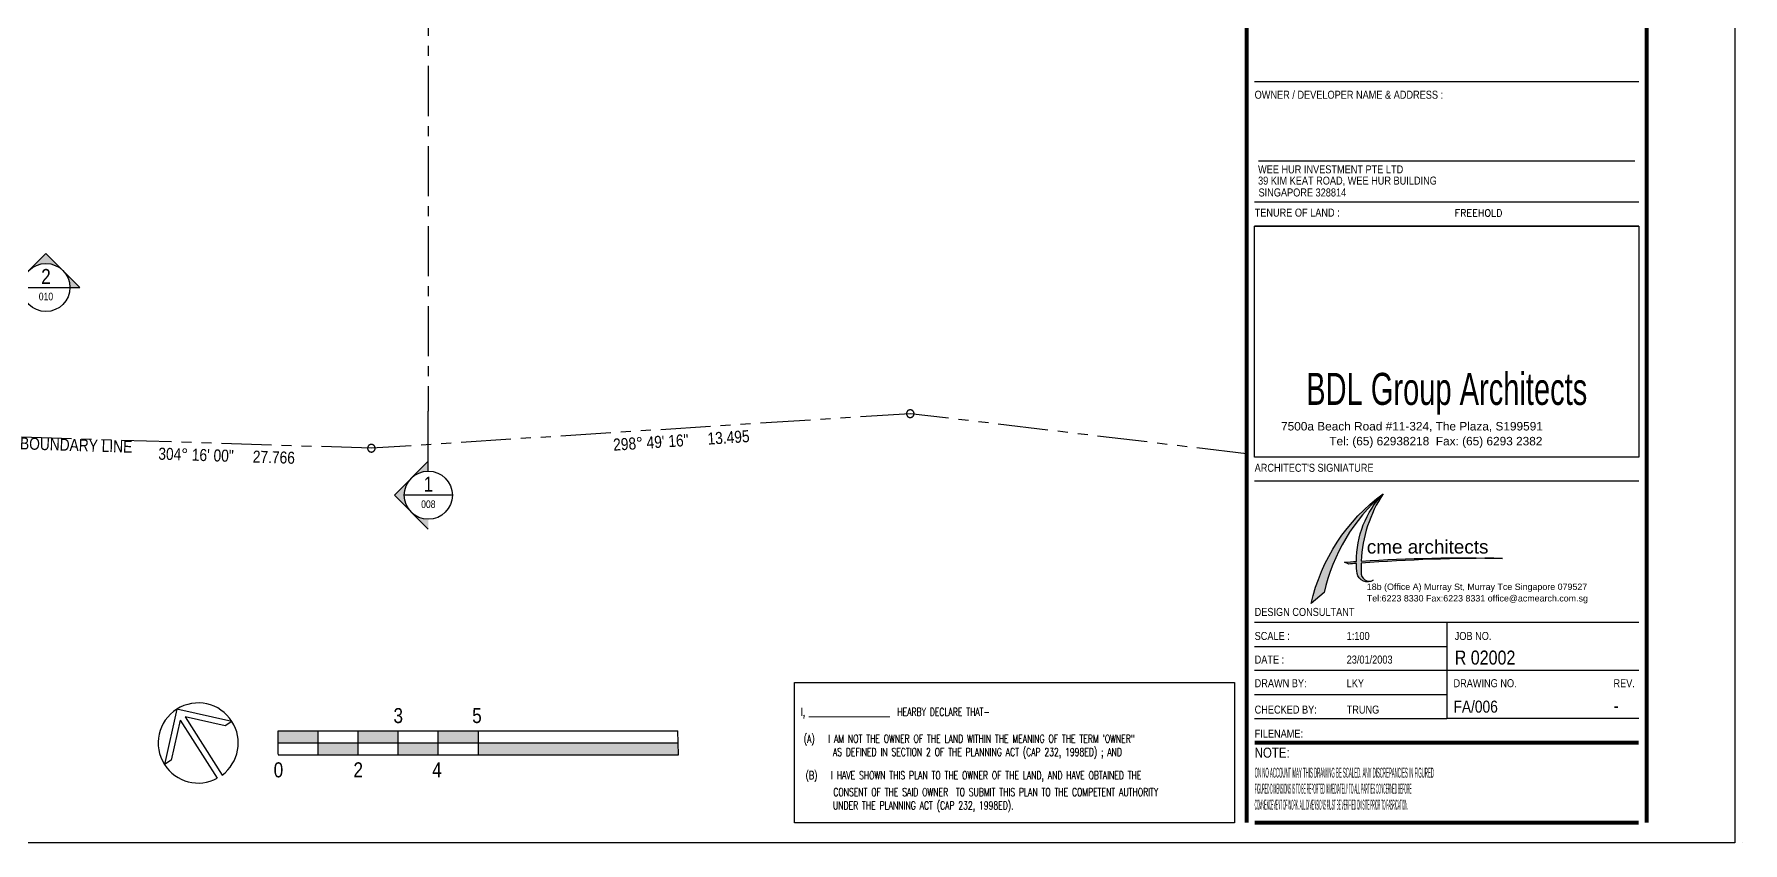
# Model space of a CAD drawing. Extents: x -202 to 81900, y 0 to 57000.
# Drawn here: x 39200 to 81900, y 0 to 20191 of the extents above; entities that cross this region are included whole.
import ezdxf
from ezdxf.enums import TextEntityAlignment as Align

# ---------------------------------------------------------------- set-up
doc = ezdxf.new("R2010")
doc.units = 0
doc.header["$LTSCALE"] = 1000
doc.header["$MEASUREMENT"] = 0
for name, pattern in [('CENTER', [2, 1.25, -0.25, 0.25, -0.25]), ('HIDDEN', [0.375, 0.25, -0.125]), ('PHANTOM', [2.5, 1.25, -0.25, 0.25, -0.25, 0.25, -0.25])]:
    doc.linetypes.add(name, pattern=pattern)
doc.layers.get('0').update_dxf_attribs({"linetype": 'CONTINUOUS'})
doc.layers.get('DEFPOINTS').update_dxf_attribs({"color": 8, "linetype": 'CONTINUOUS'})
for name, color, linetype in [('A-_ANOTENDO_E-', 7, 'CONTINUOUS'), ('A-_ANOTSYBL_E-', 7, 'CONTINUOUS'), ('A-_ANOTTBLK_E-', 7, 'CONTINUOUS'), ('A-_DOOR----_E-', 7, 'CONTINUOUS'), ('A-_ROOF----_E-', 5, 'CONTINUOUS'), ('A-_SITEBNRY_E-', 1, 'PHANTOM'), ('A-_SITENRTH_E-', 7, 'CONTINUOUS')]:
    doc.layers.add(name, color=color, linetype=linetype)
doc.styles.add('ARIAL', font='ARIAL.TTF')
doc.styles.add('ARIAL-NARROW', font='ARIALN.TTF')
doc.styles.add('ROMANS', font='romans.shx', dxfattribs={"width": 0.65, "height": 250})

# ---------------------------------------------------------------- blocks, each defined once
blk = doc.blocks.new('SHA10001')
at = {"layer": 'A-_ANOTTBLK_E-'}
h = blk.add_hatch(color=30, dxfattribs=at)
h.paths.add_polyline_path([(729.11, 87.17, 0.19147), (722.42, 70.27, 0.001861), (719.46, 70.06), (720.51, 69.6, -0.001087), (722.43, 69.75, 0.025176), (722.61, 67.28, 0.518936), (726.63, 65.54, -0.571803), (723.61, 67.59, -0.016842), (723.61, 69.84, -0.019956), (758.95, 71.03, 0.022171), (723.63, 70.35, -0.134981)])
h.paths.add_polyline_path([(729.11, 87.17, 0.179436), (711.1, 59.73), (714.34, 62.49, -0.157723)])
at = {"layer": 'A-_ANOTTBLK_E-', "color": 8}
for p, q in [((793, 190), (697, 190)), ((793, 160), (697, 160)), ((793, 154), (697, 154)), ((793, 90.29), (697, 90.29)), ((745, 55), (697, 55)), ((745, 55), (745, 31)), ((793, 55), (745, 55)), ((697, 49), (745, 49)), ((745, 43), (697, 43)), ((793, 43), (745, 43)), ((697, 37), (745, 37)), ((697, 31), (745, 31)), ((793, 31), (745, 31))]:
    blk.add_line(p, q, dxfattribs=at)
at = {"layer": 'A-_ANOTTBLK_E-', "color": 8, "linetype": 'HIDDEN'}
blk.add_line((698, 170.3), (792, 170.3), dxfattribs=at)
at = {"layer": 'A-_ANOTTBLK_E-', "color": 252, "const_width": 1}
for points in [[(695, 5), (695, 555)], [(795, 5), (795, 555)], [(697, 25), (793, 25)], [(697, 5), (793, 5)]]:
    blk.add_lwpolyline(points, dxfattribs=at)
at = {"layer": 'A-_ANOTTBLK_E-'}
blk.add_lwpolyline([(697, 154), (793, 154), (793, 96.29), (697, 96.29)], close=True, dxfattribs=at)
at = {"layer": 'A-_ANOTTBLK_E-', "color": 30}
blk.add_lwpolyline([(720.51, 69.6), (719.46, 70.06, -0.001861), (722.42, 70.27, -0.19147), (729.11, 87.17, 0.157723), (714.34, 62.49), (711.1, 59.73, -0.179436), (729.11, 87.17), (729.11, 87.17, 0.134981), (723.63, 70.35, -0.022171), (758.95, 71.03, 0.019956), (723.61, 69.84, 0.016842), (723.61, 67.59, 0.571803), (726.63, 65.54, -0.518936), (722.61, 67.28, -0.025176), (722.43, 69.75, 0.001087)], format="xyb", close=True, dxfattribs=at)
at = {"layer": 'DEFPOINTS'}
blk.add_lwpolyline([(0, 0), (0, 570), (817, 570), (817, 0)], close=True, dxfattribs=at)
at = {"layer": 'A-_ANOTTBLK_E-', "color": 8, "style": 'ARIAL-NARROW'}
for s, height, p in [('OWNER / DEVELOPER NAME & ADDRESS :', 2, (697, 185.8)), ('TENURE OF LAND :', 2, (697, 156.36)), ('NOTE:', 2.5, (697, 21.26))]:
    blk.add_text(s, height=height, dxfattribs=at).set_placement(p)
at = {"layer": 'A-_ANOTTBLK_E-', "color": 7, "style": 'ARIAL'}
for s, p in [('7500a Beach Road #11-324, The Plaza, S199591', (736.31, 103.88)), ('Tel: (65) 62938218  Fax: (65) 6293 2382', (742.28, 100.04))]:
    blk.add_text(s, height=2.1165, dxfattribs=at).set_placement(p, align=Align.MIDDLE)
at = {"layer": 'A-_ANOTTBLK_E-', "color": 8, "ltscale": 0.3, "style": 'ARIAL-NARROW'}
for s, p in [("ARCHITECT'S SIGNIATURE", (697, 92.65)), ('DESIGN CONSULTANT', (697, 56.65)), ('SCALE :', (697, 50.65)), ('JOB NO.', (747, 50.65)), ('DATE :', (697, 44.75)), ('DRAWN BY:', (697, 38.85)), ('DRAWING NO.', (746.69, 38.85)), ('REV. ', (786.67, 38.85)), ('CHECKED BY:', (697, 32.26)), ('FILENAME:', (697, 26.26))]:
    blk.add_text(s, height=2, dxfattribs=at).set_placement(p)
at = {"layer": 'A-_ANOTTBLK_E-', "style": 'ARIAL'}
for s, height, p in [('cme architects', 3.375, (725.03, 72.23)), ('18b (Office A) Murray St, Murray Tce Singapore 079527', 1.5874, (725.03, 63.14)), ('Tel:6223 8330 Fax:6223 8331 office@acmearch.com.sg', 1.5874, (725.03, 60.26))]:
    blk.add_text(s, height=height, dxfattribs=at).set_placement(p)
at = {"layer": 'A-_ANOTTBLK_E-', "color": 8, "style": 'ARIAL-NARROW'}
for s, width, p, p2 in [('ON NO ACCOUNT MAY THIS DRAWING BE SCALED. ANY DISCREPANCIES IN FIGURED ', 0.254216, (697, 16.26), (742.09, 16.26)), ('FIGURED DIMENSIONS IS TO BE REPORTED IMMEDIATELY TO ALL PARTIES CONCERNED BEFORE', 0.699901, (697, 12.26), (736.19, 12.26)), ('COMMENCEMENT OF WORK. ALL DIMENSIONS MUST BE VERIFIED ON SITE PRIOR TO FABRICATION.', 0.68234, (697, 8.26), (735.39, 8.26))]:
    blk.add_text(s, height=2.5, dxfattribs=dict(at, width=width)).set_placement(p, p2, align=Align.FIT)
at = {"layer": 'A-_ANOTTBLK_E-', "insert": (745, 112.14), "char_height": 8, "width": 99, "attachment_point": 5, "style": 'ROMANS'}
blk.add_mtext('{\\fSwis721 BlkEx BT|b0|i0|c0|p34;BDL \\fSwis721 BT|b0|i0|c0|p34;Group Architects}', dxfattribs=at)
at = {"layer": 'A-_ANOTTBLK_E-', "color": 8}
for tag, p, height, style in [('-DWGTTL1-', (698.87, 208.16), 5, 'ARIAL-NARROW'), ('-DWGTTL2-', (698.87, 200.16), 5, 'ARIAL-NARROW'), ('-DWGTTL3-', (698.87, 192.16), 5, 'ARIAL-NARROW'), ('-OWNERSNAME-', (697.85, 167.17), 2, 'ARIAL-NARROW'), ('-ADDRESS-', (697.85, 164.35), 2, 'ARIAL-NARROW'), ('-ADDRESS/POSTCODE-', (697.97, 161.4), 2, 'ARIAL-NARROW'), ('-FREEHOLD-', (747, 156.36), 1.75, 'ROMANS'), ('-SCALE-', (720, 50.65), 2, 'ARIAL-NARROW'), ('-DATE-', (720, 44.75), 2, 'ARIAL-NARROW'), ('-DRAWN-', (720, 38.85), 2, 'ARIAL-NARROW'), ('-CHK-', (720, 32.26), 2, 'ARIAL-NARROW'), ('-DWGNO-', (746.69, 32.5), 3, 'ARIAL-NARROW'), ('-', (786.67, 32.5), 3.5, 'ARIAL-NARROW'), ('-FILENAME-', (720, 26.26), 2, 'ARIAL-NARROW')]:
    blk.add_attdef(tag, p, '', height=height, dxfattribs=dict(at, style=style))
at = {"layer": 'A-_ANOTTBLK_E-', "color": 8, "ltscale": 0.3, "style": 'ARIAL-NARROW'}
blk.add_attdef('-JOBNO-', (747, 44.5), '', height=3.5, dxfattribs=at)
blk = doc.blocks.new('ANOT0102')
for p, q in [((0, 500), (-500, 0)), ((500, 0), (0, 500)), ((-36, 363), (-399, 0)), ((-36, 363), (-36, -499)), ((399, 0), (36, 363)), ((36, 363), (36, -499)), ((-399, 0), (-500, 0)), ((500, 0), (399, 0))]:
    blk.add_line(p, q)
for start, end in [(0, 180), (274.0961, 0), (180, 265.904)]:
    blk.add_arc((0, 0), 500, start, end)
blk = doc.blocks.new('A$C3B3C0191')
at = {"layer": 'A-_ANOTENDO_E-'}
blk.add_lwpolyline([(11000, 0), (0, 0), (0, 3500), (11000, 3500)], close=True, dxfattribs=at)
at = {"layer": 'A-_ANOTENDO_E-', "style": 'ROMANS', "width": 0.7}
for s, p in [('I, _____________________  HEARBY DECLARE THAT-', (159, 2667)), ('(A)   I AM NOT THE OWNER OF THE LAND WITHIN THE MEANING OF THE TERM \'OWNER"', (232, 2000)), ('AS DEFINED IN SECTION 2 OF THE PLANNING ACT (CAP 232, 1998ED) ; AND', (960, 1667)), ('(B)   I HAVE SHOWN THIS PLAN TO THE OWNER OF THE LAND, AND HAVE OBTAINED THE', (280, 1085)), ('CONSENT OF THE SAID OWNER  TO SUBMIT THIS PLAN TO THE COMPETENT AUTHORITY', (972, 667)), ('UNDER THE PLANNING ACT (CAP 232, 1998ED).', (963, 333))]:
    blk.add_text(s, height=200, dxfattribs=at).set_placement(p)
blk = doc.blocks.new('SYMBOL_SECTIONLEFT1')
at = {"layer": 'A-_ANOTSYBL_E-'}
h = blk.add_hatch(color=256, dxfattribs=at)
h.paths.add_polyline_path([(0, -8.49), (0, -6, -0.198912), (-4.24, -4.24)])
h.paths.add_polyline_path([(-4.24, 4.24, -0.198912), (0, 6), (0, 8.49)])
blk.add_hatch(color=256, dxfattribs=at).paths.add_polyline_path([(-8.49, 0), (-4.24, -4.24, -0.198912), (-6, 0, -0.198912), (-4.24, 4.24)])
for p, q in [((0, 6), (0, 21)), ((-8.49, 0), (0, 8.49)), ((0, 6), (0, 8.49)), ((6, 0), (-6, 0)), ((0, -8.49), (-8.49, 0))]:
    blk.add_line(p, q, dxfattribs=at)
blk.add_circle((0, 0), 6, dxfattribs=at)
blk = doc.blocks.new('SYMBOL_ELEVFRONT')
at = {"layer": 'A-_ANOTSYBL_E-'}
blk.add_hatch(color=256, dxfattribs=at).paths.add_polyline_path([(4.24, 4.24), (0, 8.49), (-4.24, 4.24, -0.414214)])
h = blk.add_hatch(color=256, dxfattribs=at)
h.paths.add_polyline_path([(-6, 0, -0.198912), (-4.24, 4.24), (-8.49, 0)])
h.paths.add_polyline_path([(8.49, 0), (4.24, 4.24, -0.198912), (6, 0)])
for p, q in [((-8.49, 0), (0, 8.49)), ((0, 8.49), (8.49, 0)), ((-8.49, 0), (8.49, 0))]:
    blk.add_line(p, q, dxfattribs=at)
blk.add_circle((0, 0), 6, dxfattribs=at)

msp = doc.modelspace()

# ---------------------------------------------------------------- linework, layer by layer
at = {"layer": 'A-_ANOTSYBL_E-', "linetype": 'CENTER'}
msp.add_line((49050, 47398.55), (49050, 10780), dxfattribs=at)
at = {"layer": 'A-_ANOTSYBL_E-'}
for p, q in [((45300, 2210), (45300, 2800)), ((45300, 2800), (55288.31, 2799.89)), ((46300, 2200), (46300, 2800)), ((47300, 2200), (47300, 2800)), ((48300, 2200), (48300, 2800)), ((48300, 2200), (48300, 2800)), ((49300, 2200), (49300, 2800)), ((50300, 2200), (50300, 2800)), ((55300, 2200), (55288.31, 2799.89)), ((45300, 2500), (55300, 2500)), ((45300, 2200), (55300, 2200)), ((81899.55, 0), (81899.55, 0)), ((81899.55, 0), (81899.55, 0)), ((81899.55, 0), (81899.55, 0)), ((81899.55, 0), (81899.55, 0))]:
    msp.add_line(p, q, dxfattribs=at)
msp.add_arc((45310, 2210), 10, 180, 270, dxfattribs=at)
for points in [[(45300, 2800), (45300, 2500), (46300, 2800), (46300, 2500)], [(47300, 2800), (47300, 2500), (48300, 2800), (48300, 2500)], [(49300, 2800), (49300, 2500), (50300, 2800), (50300, 2500)], [(46300, 2200), (46300, 2500), (47300, 2200), (47300, 2500)], [(48300, 2200), (48300, 2500), (49300, 2200), (49300, 2500)], [(50300, 2200), (50300, 2500), (55300, 2200), (55300, 2500)]]:
    msp.add_solid(points, dxfattribs=at)
at = {"layer": 'A-_SITEBNRY_E-'}
msp.add_lwpolyline([(69500, 9712.76), (61094.37, 10715.64), (47626.89, 9853.07), (19875.42, 10715.92), (15307.77, 13451.18), (6162.39, 29326.98)], dxfattribs=at)
for centre in [(61093.82, 10715.37), (47626.79, 9852.77)]:
    msp.add_arc(centre, 94.7, 122.804638, 122.168025, dxfattribs=at)

# ---------------------------------------------------------------- block references
at = {"layer": 'A-_ANOTSYBL_E-'}
ref = msp.add_blockref('SYMBOL_ELEVFRONT', (39494.4, 13866.86), dxfattribs=dict(at, xscale=100, yscale=100, zscale=100))
ref.add_attrib('-NO-', '2', dxfattribs={"height": 375, "style": 'ARIAL-NARROW'}).set_placement((39494.4, 14140.88), align=Align.MIDDLE_CENTER)
ref.add_attrib('-REFNO-', '010', dxfattribs={"height": 187.5, "style": 'ARIAL-NARROW'}).set_placement((39494.4, 13735.33), align=Align.TOP_CENTER)
ref = msp.add_blockref('SYMBOL_SECTIONLEFT1', (49050, 8680), dxfattribs=dict(at, xscale=100, yscale=100, zscale=100))
ref.add_attrib('-REFNO-', '008', dxfattribs={"height": 187.5, "style": 'ARIAL-NARROW'}).set_placement((49050, 8548.47), align=Align.TOP_CENTER)
ref.add_attrib('-NO-', '1', dxfattribs={"height": 375, "style": 'ARIAL-NARROW'}).set_placement((49050, 8954.02), align=Align.MIDDLE_CENTER)
at = {"layer": 'A-_ANOTTBLK_E-'}
ref = msp.add_blockref('SHA10001', (0, 0), dxfattribs=dict(at, xscale=100, yscale=100, zscale=100))
ref.add_attrib('-OWNERSNAME-', 'WEE HUR INVESTMENT PTE LTD', (69785.29, 16716.53), dxfattribs={"color": 8, "height": 200, "style": 'ARIAL-NARROW'})
ref.add_attrib('-ADDRESS-', '39 KIM KEAT ROAD, WEE HUR BUILDING', (69785.29, 16435.44), dxfattribs={"color": 8, "height": 200, "style": 'ARIAL-NARROW'})
ref.add_attrib('-ADDRESS/POSTCODE-', 'SINGAPORE 328814', (69797.11, 16139.62), dxfattribs={"color": 8, "height": 200, "style": 'ARIAL-NARROW'})
ref.add_attrib('-FREEHOLD-', 'FREEHOLD', (74700, 15636.46), dxfattribs={"color": 8, "height": 175, "style": 'ROMANS'})
ref.add_attrib('-SCALE-', '1:100', (72000, 5064.6), dxfattribs={"color": 8, "height": 200, "style": 'ARIAL-NARROW'})
ref.add_attrib('-DATE-', '23/01/2003', (72000, 4475.04), dxfattribs={"color": 8, "height": 200, "style": 'ARIAL-NARROW'})
ref.add_attrib('-DRAWN-', 'LKY', (72000, 3884.61), dxfattribs={"color": 8, "height": 200, "style": 'ARIAL-NARROW'})
ref.add_attrib('-CHK-', 'TRUNG', (72000, 3225.93), dxfattribs={"color": 8, "height": 200, "style": 'ARIAL-NARROW'})
ref.add_attrib('-JOBNO-', 'R 02002', (74700, 4450), dxfattribs={"color": 8, "ltscale": 0.3, "height": 350, "style": 'ARIAL-NARROW'})
ref.add_attrib('-DWGNO-', 'FA/006', (74668.74, 3250), dxfattribs={"color": 8, "height": 300, "style": 'ARIAL-NARROW'})
ref.add_attrib('-', '-', (78666.93, 3250), dxfattribs={"color": 8, "height": 350, "style": 'ARIAL-NARROW'})
at = {"layer": 'A-_DOOR----_E-', "xscale": 100, "yscale": 100, "zscale": 100}
msp.add_blockref('SHA10001', (0, 0), dxfattribs=at)
at = {"layer": 'A-_ROOF----_E-'}
msp.add_blockref('A$C3B3C0191', (58200, 500), dxfattribs=at)
at = {"layer": 'A-_SITENRTH_E-', "xscale": 2, "yscale": 2, "zscale": 2, "rotation": 32.48633144864741}
msp.add_blockref('ANOT0102', (43300.03, 2491.88), dxfattribs=at)

# ---------------------------------------------------------------- texts
at = {"layer": 'A-_ANOTSYBL_E-', "style": 'ARIAL-NARROW'}
for s, p in [('3', (48178.47, 2989.03)), ('5', (50145.66, 2990.57)), ('0', (45184.95, 1634.43)), ('2', (47178.47, 1634.43)), ('4', (49145.66, 1634.43))]:
    msp.add_text(s, height=375, dxfattribs=at).set_placement(p)
at = {"layer": 'A-_SITEBNRY_E-', "style": 'ARIAL-NARROW'}
for s, rotation, p in [('298%%d 49\' 16"     13.495', 3.674583, (53679.51, 9789.81)), ('304%%d 16\' 00"     27.766', 358.219134, (42299.08, 9568.5))]:
    msp.add_text(s, height=300, rotation=rotation, dxfattribs=at).set_placement(p)
msp.add_text('BOUNDARY LINE', height=300, rotation=358.219134, dxfattribs=at).set_placement((40244.37, 9782.46), align=Align.CENTER)

doc.saveas('drawing.dxf')
